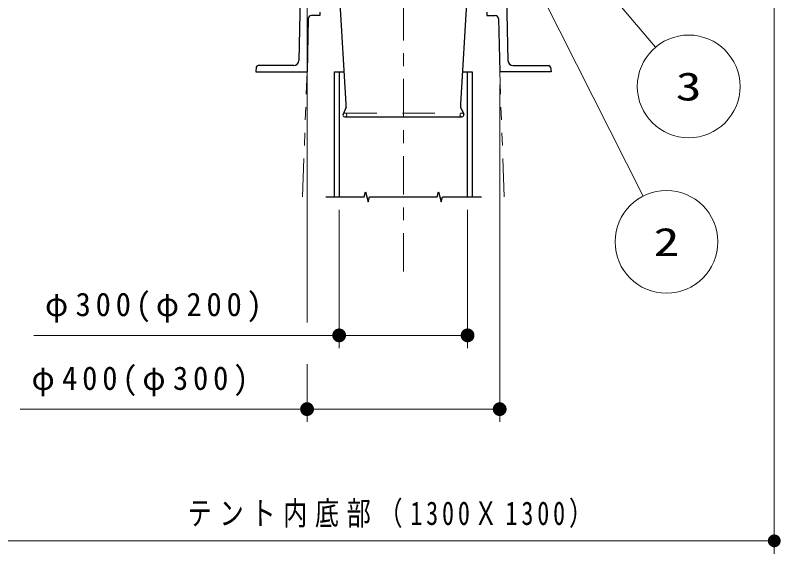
# Model space of a CAD drawing. Units: millimetres on the paper. Extents: x -385 to 0, y -297 to 267.
# Drawn here: x -337.4 to -277.8, y 101.9 to 143.8 of the extents above; entities that cross this region are included whole.
import ezdxf
from ezdxf.enums import TextEntityAlignment as Align

# ---------------------------------------------------------------- set-up
doc = ezdxf.new("R2010")
doc.units = ezdxf.units.MM
for name, pattern in [('USER1', [4.5, 2.5, -2]), ('USER2', [6, 3, -1, 1, -1]), ('USER3', [8, 3, -1, 1, -1, 1, -1])]:
    doc.linetypes.add(name, pattern=pattern)
doc.layers.add('LY_3', color=7, linetype='Continuous', lineweight=25)
doc.styles.add('ＭＳ ゴシック', font='')
doc.styles.get('ＭＳ ゴシック').set_extended_font_data('MS Gothic')

# ---------------------------------------------------------------- blocks, each defined once
blk = doc.blocks.new('filled_dot')
at = {"color": 0, "linetype": 'Continuous', "lineweight": -2, "const_width": 1.25}
blk.add_lwpolyline([(-0.625, 0, 1), (0.625, 0, 1)], format="xyb", close=True, dxfattribs=at)

msp = doc.modelspace()

# ---------------------------------------------------------------- linework, layer by layer
at = {"layer": 'LY_3', "color": 110, "linetype": 'USER2', "lineweight": 13}
msp.add_line((-307.18, 123.888), (-307.18, 201.059), dxfattribs=at)
at = {"layer": 'LY_3'}
for p, q in [((-315.18, 146.935), (-315.322, 140.326)), ((-311.638, 136.935), (-312.217, 146.935)), ((-302.143, 146.935), (-302.722, 136.935)), ((-299.18, 146.935), (-299.039, 140.326)), ((-313.68, 143.835), (-314.336, 143.835)), ((-313.68, 144.085), (-313.68, 143.835)), ((-300.68, 144.085), (-300.68, 143.835)), ((-300.68, 143.835), (-300.025, 143.835)), ((-314.586, 143.591), (-314.68, 139.435)), ((-299.775, 143.591), (-299.68, 139.435)), ((-318.644, 139.8), (-318.68, 139.435)), ((-315.722, 139.935), (-318.494, 139.935)), ((-298.639, 139.935), (-295.866, 139.935)), ((-295.717, 139.8), (-295.68, 139.435)), ((-318.68, 139.435), (-314.68, 139.435)), ((-312.53, 139.435), (-312.18, 139.435)), ((-312.53, 129.706), (-312.53, 139.435)), ((-312.18, 139.435), (-312.18, 129.706)), ((-312.18, 139.435), (-311.783, 139.435)), ((-302.578, 139.435), (-302.18, 139.435)), ((-302.18, 139.435), (-301.83, 139.435)), ((-302.18, 129.706), (-302.18, 139.435)), ((-301.83, 139.435), (-301.83, 129.706)), ((-295.68, 139.435), (-299.68, 139.435)), ((-311.624, 136.685), (-311.875, 136.148)), ((-311.624, 136.685), (-311.638, 136.935)), ((-302.722, 136.935), (-302.737, 136.685)), ((-302.737, 136.685), (-302.485, 136.148)), ((-311.739, 135.935), (-302.621, 135.935)), ((-310.237, 129.706), (-310.134, 130.093)), ((-310.134, 130.093), (-309.927, 129.32)), ((-304.537, 129.706), (-304.434, 130.093)), ((-304.434, 130.093), (-304.227, 129.32)), ((-313.212, 129.706), (-310.237, 129.706)), ((-309.927, 129.32), (-309.823, 129.706)), ((-309.823, 129.706), (-304.537, 129.706)), ((-304.227, 129.32), (-304.123, 129.706)), ((-304.123, 129.706), (-301.084, 129.706))]:
    msp.add_line(p, q, dxfattribs=at)
at = {"layer": 'LY_3', "lineweight": 13}
for p, q in [((-297.182, 146.93), (-288.498, 129.766)), ((-292.394, 147.072), (-287.551, 141.36)), ((-314.68, 145.935), (-314.68, 119.909)), ((-278.3, 145.935), (-278.3, 101.909)), ((-299.68, 138.435), (-299.68, 112.169)), ((-312.18, 128.706), (-312.18, 117.917)), ((-302.18, 128.706), (-302.18, 117.917)), ((-302.18, 118.917), (-335.961, 118.917)), ((-314.68, 116.675), (-314.68, 112.169)), ((-299.68, 113.169), (-337.011, 113.169)), ((-278.3, 102.909), (-338.345, 102.909))]:
    msp.add_line(p, q, dxfattribs=at)
at = {"layer": 'LY_3', "color": 1, "linetype": 'USER3', "lineweight": 13}
for p, q in [((-315.034, 129.706), (-314.68, 139.435)), ((-299.326, 129.706), (-299.68, 139.435))]:
    msp.add_line(p, q, dxfattribs=at)
at = {"layer": 'LY_3', "color": 40, "linetype": 'USER1', "lineweight": 13}
msp.add_line((-311.739, 136.235), (-302.621, 136.235), dxfattribs=at)
at = {"layer": 'LY_3', "lineweight": 13}
for centre in [(-284.964, 138.309), (-286.693, 126.197)]:
    msp.add_circle(centre, 4, dxfattribs=at)
at = {"layer": 'LY_3'}
for centre, radius, start, end in [((-314.336, 143.585), 0.25, 90, 178.69805), ((-300.025, 143.585), 0.25, 1.30195, 90), ((-315.722, 140.335), 0.4, 270, 358.77242), ((-298.639, 140.335), 0.4, 181.22758, 270), ((-318.494, 139.785), 0.15, 90, 174.28941), ((-295.866, 139.785), 0.15, 5.71059, 90), ((-311.739, 136.085), 0.15, 154.89124, 270), ((-302.621, 136.085), 0.15, 270, 25.10876)]:
    msp.add_arc(centre, radius, start, end, dxfattribs=at)
at = {"layer": 'LY_3', "color": 40, "linetype": 'USER1', "lineweight": 13}
for centre, start, end in [((-311.739, 136.085), 270, 156.92237), ((-302.621, 136.085), 25.10876, 271.17419)]:
    msp.add_arc(centre, 0.15, start, end, dxfattribs=at)

# ---------------------------------------------------------------- block references
at = {"layer": 'LY_3', "lineweight": 13, "xscale": 0.431, "yscale": 0.431}
for p in [(-312.18, 118.917), (-314.68, 113.169)]:
    msp.add_blockref('filled_dot', p, dxfattribs=at)
at = {"layer": 'LY_3', "lineweight": 13, "rotation": 180}
for p, xscale, yscale in [((-302.18, 118.917), 0.431, 0.431), ((-299.68, 113.169), 0.431, 0.431), ((-278.3, 102.909), 0.4, 0.4)]:
    msp.add_blockref('filled_dot', p, dxfattribs=dict(at, xscale=xscale, yscale=yscale))

# ---------------------------------------------------------------- texts
at = {"layer": 'LY_3', "style": 'ＭＳ ゴシック', "width": 1.35}
for s, p in [('3', (-284.964, 138.309)), ('2', (-286.693, 126.197))]:
    msp.add_text(s, height=2.199, dxfattribs=at).set_placement(p, align=Align.MIDDLE_CENTER)
at = {"layer": 'LY_3', "char_height": 1.833, "attachment_point": 8, "style": 'ＭＳ ゴシック'}
for s, insert in [('\\T1.32;\\W0.95;φ300(φ200)', (-326.45, 119.917)), ('\\T1.32;\\W0.95;φ400(φ300)', (-327.499, 114.169)), ('\\T1.32;\\W0.75;テント内底部（1300Ｘ1300）', (-307.89, 103.909))]:
    msp.add_mtext(s, dxfattribs=dict(at, insert=insert))

doc.saveas('drawing.dxf')
